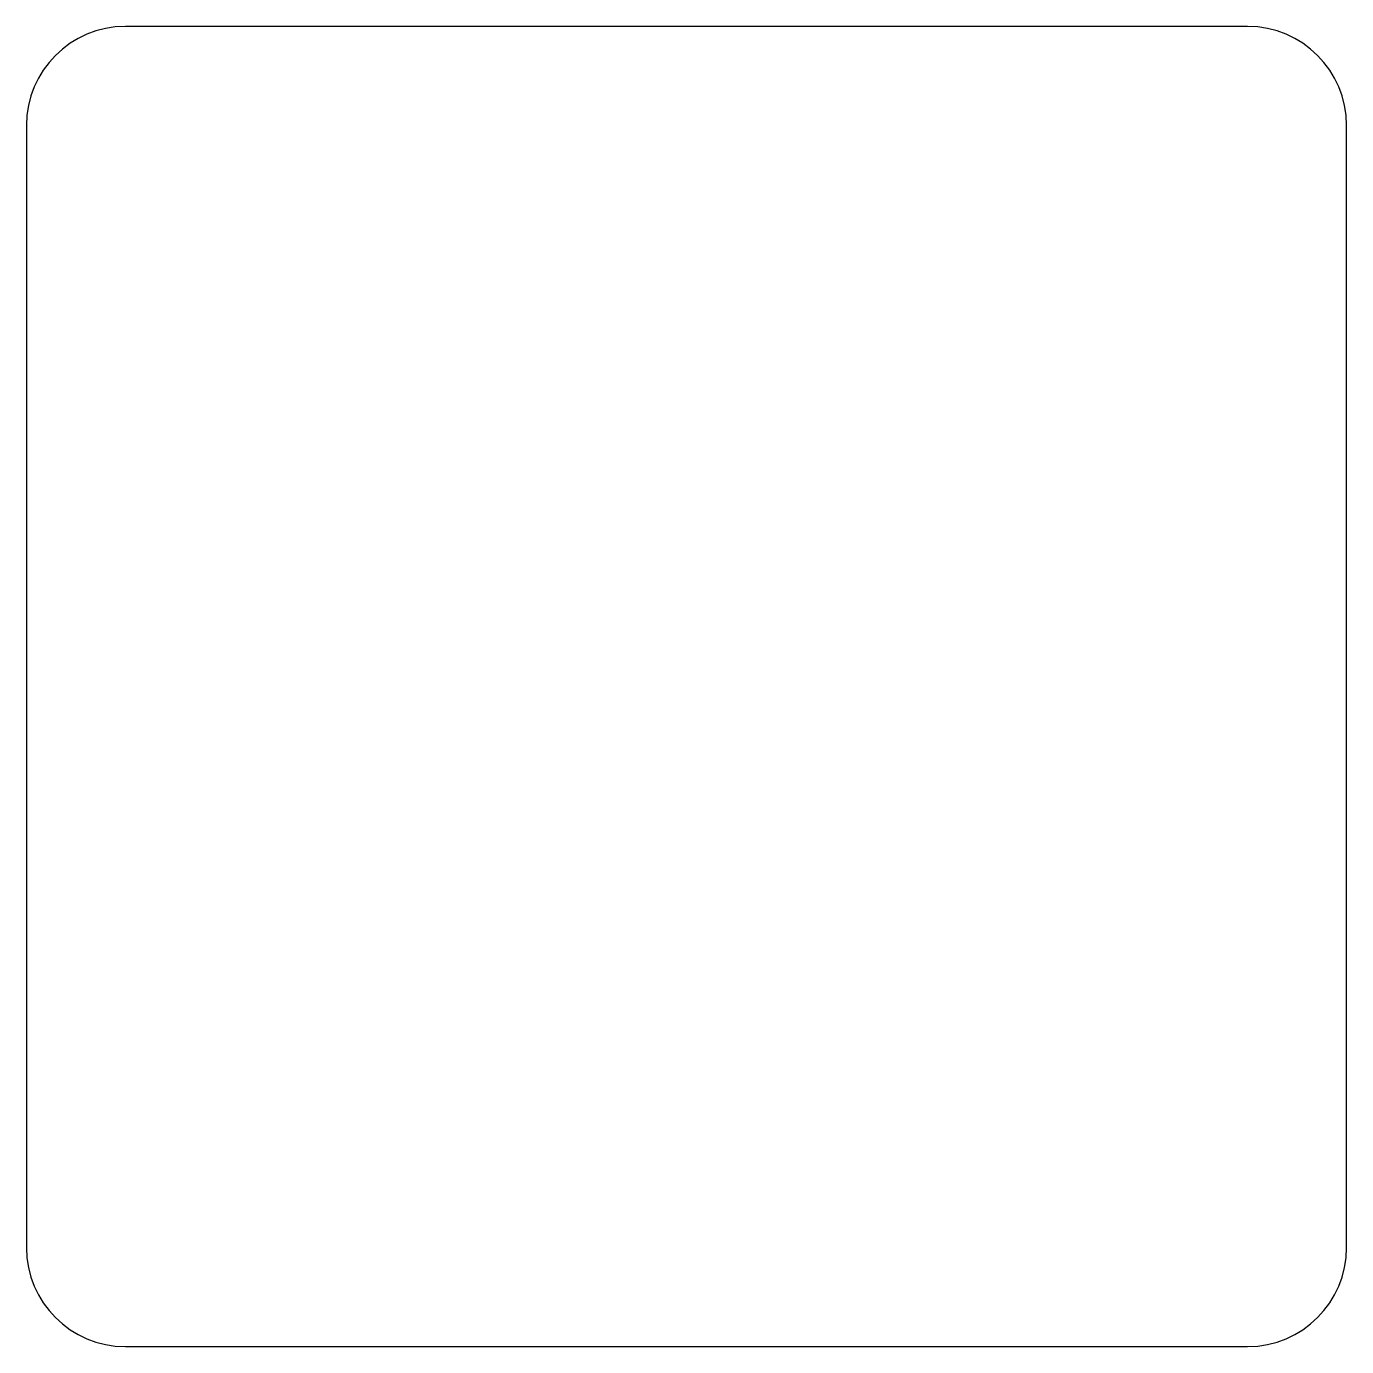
# Model space of a CAD drawing. Header units: millimetres. Extents: x 91.4 to 131.4, y 89.5 to 129.5.
import ezdxf

# ---------------------------------------------------------------- set-up
doc = ezdxf.new("R2010")
doc.units = ezdxf.units.MM
doc.header["$LTSCALE"] = 0.5
doc.linetypes.add('SLD-实线', pattern=[0])

msp = doc.modelspace()

# ---------------------------------------------------------------- linework, layer by layer
at = {"color": 7, "linetype": 'SLD-实线', "lineweight": 25}
for p, q in [((128.447, 129.497), (94.447, 129.497)), ((91.447, 126.497), (91.447, 92.497)), ((131.447, 92.497), (131.447, 126.497)), ((94.447, 89.497), (128.447, 89.497))]:
    msp.add_line(p, q, dxfattribs=at)
for centre, start, end in [((94.447, 126.497), 90, 180), ((128.447, 126.497), 0, 90), ((94.447, 92.497), 180, 270), ((128.447, 92.497), 270, 0)]:
    msp.add_arc(centre, 3, start, end, dxfattribs=at)

doc.saveas('drawing.dxf')
